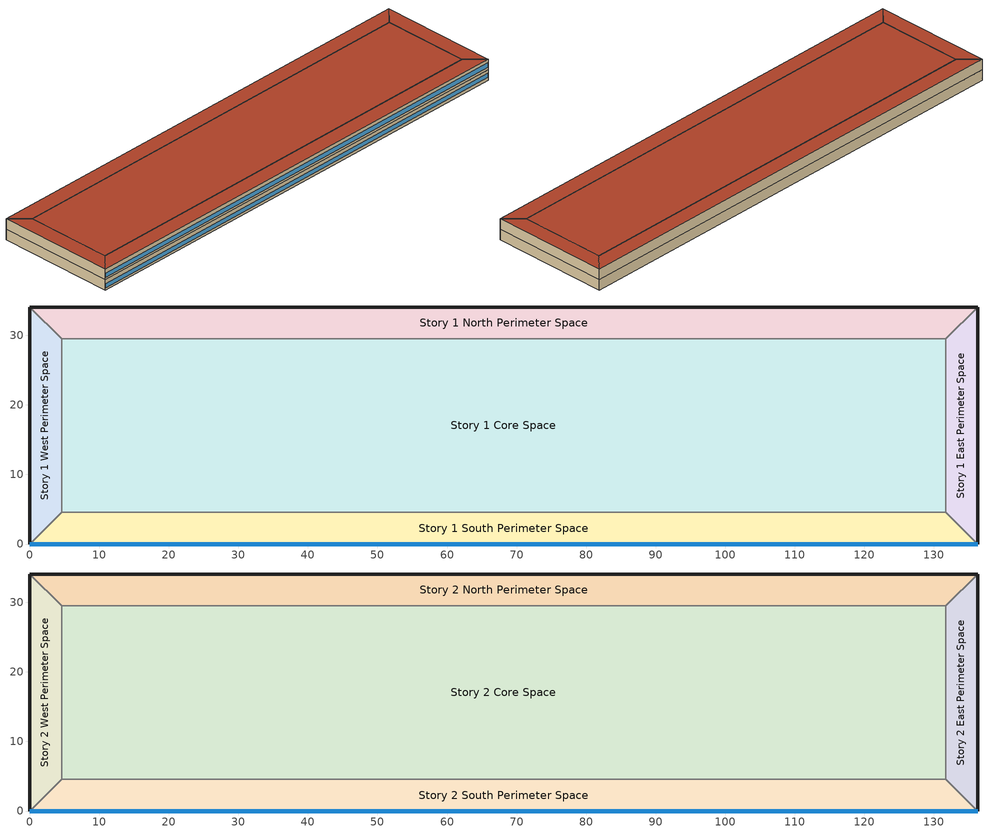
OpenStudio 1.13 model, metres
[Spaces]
Story 1 West Perimeter Space
 floor ground: 0,0 0,34.08 4.57,29.51 4.57,4.57 z0
 wall outside: 0,34.08 0,0 z0:3.05
 wall to Story 1 North Perimeter Space: 4.57,29.51 0,34.08 z0:3.05
 wall to Story 1 Core Space: 4.57,4.57 4.57,29.51 z0:3.05
 wall to Story 1 South Perimeter Space: 0,0 4.57,4.57 z0:3.05
Story 1 North Perimeter Space
 floor ground: 0,34.08 136.31,34.08 131.74,29.51 4.57,29.51 z0
 wall outside: 136.31,34.08 0,34.08 z0:3.05
 wall to Story 1 East Perimeter Space: 131.74,29.51 136.31,34.08 z0:3.05
 wall to Story 1 Core Space: 4.57,29.51 131.74,29.51 z0:3.05
Story 1 East Perimeter Space
 floor ground: 136.31,34.08 136.31,0 131.74,4.57 131.74,29.51 z0
 wall outside: 136.31,0 136.31,34.08 z0:3.05
 wall to Story 1 South Perimeter Space: 131.74,4.57 136.31,0 z0:3.05
 wall to Story 1 Core Space: 131.74,29.51 131.74,4.57 z0:3.05
Story 1 South Perimeter Space
 floor ground: 136.31,0 0,0 4.57,4.57 131.74,4.57 z0
 wall outside: 0,0 136.31,0 z0:3.05
 wall to Story 1 Core Space (Air Wall): 131.74,4.57 4.57,4.57 z0:3.05
 window: 0.03,0 136.29,0 z0.76:1.98
Story 1 Core Space
 floor ground: 4.57,4.57 4.57,29.51 131.74,29.51 131.74,4.57 z0
Story 2 West Perimeter Space
 floor to Story 1 West Perimeter Space: 0,0 0,34.08 4.57,29.51 4.57,4.57 z3.05
 wall outside: 0,34.08 0,0 z3.05:6.1
 wall to Story 2 North Perimeter Space: 4.57,29.51 0,34.08 z3.05:6.1
 wall to Story 2 Core Space: 4.57,4.57 4.57,29.51 z3.05:6.1
 wall to Story 2 South Perimeter Space: 0,0 4.57,4.57 z3.05:6.1
 roof outside: 4.57,4.57 4.57,29.51 0,34.08 0,0 z6.1
Story 2 North Perimeter Space
 floor to Story 1 North Perimeter Space: 0,34.08 136.31,34.08 131.74,29.51 4.57,29.51 z3.05
 wall outside: 136.31,34.08 0,34.08 z3.05:6.1
 wall to Story 2 East Perimeter Space: 131.74,29.51 136.31,34.08 z3.05:6.1
 wall to Story 2 Core Space: 4.57,29.51 131.74,29.51 z3.05:6.1
 roof outside: 4.57,29.51 131.74,29.51 136.31,34.08 0,34.08 z6.1
Story 2 East Perimeter Space
 floor to Story 1 East Perimeter Space: 136.31,34.08 136.31,0 131.74,4.57 131.74,29.51 z3.05
 wall outside: 136.31,0 136.31,34.08 z3.05:6.1
 wall to Story 2 South Perimeter Space: 131.74,4.57 136.31,0 z3.05:6.1
 wall to Story 2 Core Space: 131.74,29.51 131.74,4.57 z3.05:6.1
 roof outside: 131.74,29.51 131.74,4.57 136.31,0 136.31,34.08 z6.1
Story 2 South Perimeter Space
 floor to Story 1 South Perimeter Space: 136.31,0 0,0 4.57,4.57 131.74,4.57 z3.05
 wall outside: 0,0 136.31,0 z3.05:6.1
 wall to Story 2 Core Space: 131.74,4.57 4.57,4.57 z3.05:6.1
 window: 0.03,0 136.29,0 z3.81:5.03
 roof outside: 131.74,4.57 4.57,4.57 0,0 136.31,0 z6.1
Story 2 Core Space
 floor to Story 1 Core Space (Air Wall): 4.57,4.57 4.57,29.51 131.74,29.51 131.74,4.57 z3.05
 roof outside: 131.74,4.57 131.74,29.51 4.57,29.51 4.57,4.57 z6.1
[Site]
Denver Centennial  Golden   Nr: Latitude {deg}=39.74; Longitude {deg}=-105.18; Time Zone {hr}=-7; Elevation {m}=1829
[ClimateZones]
Climate Zone Institution Name 1=ASHRAE; Climate Zone Document Name 1=ANSI/ASHRAE Standard 169; Climate Zone Document Year 1=2006; Climate Zone Institution Name 2=CEC; Climate Zone Document Name 2=California Climate Zone Descriptions; Climate Zone Document Year 2=1995
[Building]
Building 1: Space Type=189.1-2009 - Office - WholeBuilding - Lg Office - CZ4-8; Default Construction Set=189.1-2009 - CZ5 - Office
[SizingPeriod:DesignDay] Barometric Pressure {Pa}=81198; Sky Clearness=0; Rain Indicator=0; Snow Indicator=0; Day of Month=21; Daylight Saving Time Indicator=0; Dry-Bulb Temperature Range Modifier Type=DefaultMultipliers
Name | Maximum Dry-Bulb Temperature {C} | Daily Dry-Bulb Temperature Range {deltaC} | Humidity Indicating Conditions at Maximum Dry-Bulb | Wind Speed {m/s} | Wind Direction {deg} | Month | Day Type | Humidity Indicating Type | Solar Model Indicator | ASHRAE Taub | ASHRAE Taud
Denver Centennial  Golden   N Ann Clg .4% Condns Enth=>MDB | 27.3 | 15.2 | 59700 | 4.9 | 0 | 7 | SummerDesignDay | Enthalpy | ASHRAETau | 0.424 | 2.025
Denver Centennial  Golden   N Ann Clg .4% Condns WB=>MDB | 27.3 | 15.2 | 18.4 | 4.9 | 0 | 7 | SummerDesignDay | Wetbulb | ASHRAETau | 0.424 | 2.025
Denver Centennial  Golden   N Ann Htg Wind 99.6% Condns WS=>MCDB | 3.9 | 0 | 3.9 | 12.2 | 340 | 12 | WinterDesignDay | Wetbulb | ASHRAEClearSky
Denver Centennial  Golden   N Ann Clg .4% Condns DP=>MDB | 20.2 | 15.2 | 16.1 | 4.9 | 0 | 7 | SummerDesignDay | Dewpoint | ASHRAETau | 0.424 | 2.025
Denver Centennial  Golden   N Ann Clg .4% Condns DB=>MWB | 33 | 15.2 | 15.7 | 4.9 | 0 | 7 | SummerDesignDay | Wetbulb | ASHRAETau | 0.424 | 2.025
Denver Centennial  Golden   N Ann Hum_n 99.6% Condns DP=>MCDB | -10.9 | 0 | -21.6 | 3 | 340 | 12 | WinterDesignDay | Dewpoint | ASHRAEClearSky
Denver Centennial  Golden   N Ann Htg 99.6% Condns DB | -18.8 | 0 | -18.8 | 3 | 340 | 12 | WinterDesignDay | Wetbulb | ASHRAEClearSky
[DefaultConstructionSet]
189.1-2009 - CZ5 - Office: Default Exterior Surface Constructions=Default Surface Constructions 13; Default Interior Surface Constructions=Default Surface Constructions 14; Default Ground Contact Surface Constructions=Default Surface Constructions 15; Default Exterior SubSurface Constructions=Default Sub Surface Constructions 9; Default Interior SubSurface Constructions=Default Sub Surface Constructions 10; Interior Partition Construction=Interior Partition
[DefaultSurfaceConstructions]
Name | Floor Construction | Wall Construction | Roof Ceiling Construction
Default Surface Constructions 13 | ExtSlabCarpet 4in ClimateZone 1-8 | ASHRAE 189.1-2009 ExtWall Mass ClimateZone 5 | ASHRAE 189.1-2009 ExtRoof IEAD ClimateZone 2-5
Default Surface Constructions 14 | Interior Floor | Interior Wall | Interior Ceiling
Default Surface Constructions 15 | ExtSlabCarpet 4in ClimateZone 1-8 | ExtSlabCarpet 4in ClimateZone 1-8 | ExtSlabCarpet 4in ClimateZone 1-8
[DefaultSubSurfaceConstructions]
Name | Fixed Window Construction | Operable Window Construction | Door Construction | Tubular Daylight Dome Construction | Tubular Daylight Diffuser Construction
Default Sub Surface Constructions 9 | ASHRAE 189.1-2009 ExtWindow ClimateZone 4-5 | ASHRAE 189.1-2009 ExtWindow ClimateZone 4-5 | Exterior Door | Interior Window | Interior Window
Default Sub Surface Constructions 10 | Interior Window | Interior Window | Interior Door
[Construction]
Interior Partition; Interior Door: G05 25mm wood
ExtSlabCarpet 4in ClimateZone 1-8: MAT-CC05 4 HW CONCRETE, CP02 CARPET PAD
ASHRAE 189.1-2009 ExtWall Mass ClimateZone 5: 1IN Stucco, 8IN Concrete HW, Wall Insulation [40], 1/2IN Gypsum
ASHRAE 189.1-2009 ExtRoof IEAD ClimateZone 2-5: Roof Membrane, Roof Insulation [21], Metal Decking
Interior Floor: F16 Acoustic tile, F05 Ceiling air space resistance, M11 100mm lightweight concrete
Interior Wall: G01a 19mm gypsum board, F04 Wall air space resistance, G01a 19mm gypsum board
Interior Ceiling: M11 100mm lightweight concrete, F05 Ceiling air space resistance, F16 Acoustic tile
ASHRAE 189.1-2009 ExtWindow ClimateZone 4-5: Theoretical Glass [207]
Exterior Door: F08 Metal surface, I01 25mm insulation board
Interior Window: Clear 3mm
Air Wall: Air Wall Material
[Material] Thermal Absorptance=0.9
Name | Roughness | Thickness {m} | Conductivity {W/m-K} | Density {kg/m3} | Specific Heat {J/kg-K} | Solar Absorptance | Visible Absorptance
G05 25mm wood | MediumSmooth | 0.0254 | 0.15 | 608 | 1630 | 0.5 | 0.5
MAT-CC05 4 HW CONCRETE | Rough | 0.1016 | 1.311 | 2240 | 836.8 | 0.85 | 0.85
1IN Stucco | Smooth | 0.0253 | 0.6918 | 1858 | 837 | 0.92 | 0.92
8IN Concrete HW | MediumRough | 0.2033 | 1.7296 | 2243 | 837 | 0.65 | 0.65
Wall Insulation [40] | MediumRough | 0.0794 | 0.0432 | 91 | 837 | 0.5 | 0.5
1/2IN Gypsum | Smooth | 0.0127 | 0.16 | 784.9 | 830 | 0.4 | 0.4
Roof Membrane | VeryRough | 0.0095 | 0.16 | 1121.29 | 1460 | 0.7 | 0.7
Roof Insulation [21] | MediumRough | 0.2105 | 0.049 | 265 | 836.8 | 0.7 | 0.7
Metal Decking | MediumSmooth | 0.0015 | 45.006 | 7680 | 418.4 | 0.6 | 0.6
F16 Acoustic tile | MediumSmooth | 0.0191 | 0.06 | 368 | 590 | 0.3 | 0.3
M11 100mm lightweight concrete | MediumRough | 0.1016 | 0.53 | 1280 | 840 | 0.5 | 0.5
G01a 19mm gypsum board | MediumSmooth | 0.019 | 0.16 | 800 | 1090 | 0.4 | 0.4
F08 Metal surface | Smooth | 0.0008 | 45.28 | 7824 | 500 | 0.7 | 0.7
I01 25mm insulation board | MediumRough | 0.0254 | 0.03 | 43 | 1210 | 0.6 | 0.6
[Material:NoMass]
CP02 CARPET PAD: Roughness=Smooth; Thermal Resistance {m2-K/W}=0.1; Thermal Absorptance=0.9; Solar Absorptance=0.8; Visible Absorptance=0.8
[Material:AirGap]
Name | Thermal Resistance {m2-K/W}
F05 Ceiling air space resistance | 0.18
F04 Wall air space resistance | 0.15
[WindowMaterial:Glazing] Optical Data Type=SpectralAverage; Thickness {m}=0.003; Back Side Solar Reflectance at Normal Incidence=0; Back Side Visible Reflectance at Normal Incidence=0; Infrared Transmittance at Normal Incidence=0; Dirt Correction Factor for Solar and Visible Transmittance=1; Solar Diffusing=No
Name | Solar Transmittance at Normal Incidence | Front Side Solar Reflectance at Normal Incidence | Visible Transmittance at Normal Incidence | Front Side Visible Reflectance at Normal Incidence | Front Side Infrared Hemispherical Emissivity | Back Side Infrared Hemispherical Emissivity | Conductivity {W/m-K}
Theoretical Glass [207] | 0.3311 | 0.6189 | 0.44 | 0.51 | 0.9 | 0.9 | 0.0133
Clear 3mm | 0.837 | 0.075 | 0.898 | 0.081 | 0.84 | 0.84 | 0.9
[Material:AirWall]
Air Wall Material
[BuildingStory] Nominal Floor to Floor Height {m}=3.048
Name | Nominal Z Coordinate {m}
Story 1 | 0
Story 2 | 3.048
[Space]
Name | Building Story | Thermal Zone
Story 1 West Perimeter Space | Story 1 | Story 1 West Perimeter Zone
Story 1 North Perimeter Space | Story 1 | Story 1 North Perimeter Zone
Story 1 East Perimeter Space | Story 1 | Story 1 East Perimeter Zone
Story 1 South Perimeter Space | Story 1 | Story 1 South Perimeter Zone
Story 1 Core Space | Story 1 | Story 1 Core Zone
Story 2 West Perimeter Space | Story 2 | Story 2 West Perimeter Zone
Story 2 North Perimeter Space | Story 2 | Story 2 North Perimeter Zone
Story 2 East Perimeter Space | Story 2 | Story 2 East Perimeter Zone
Story 2 South Perimeter Space | Story 2 | Story 2 South Perimeter Zone
Story 2 Core Space | Story 2 | Story 2 Core Zone
[ThermalZone] Use Ideal Air Loads=No
Name | Multiplier
Story 1 West Perimeter Zone; Story 1 East Perimeter Zone; Story 2 East Perimeter Zone; Story 2 North Perimeter Zone; Story 2 South Perimeter Zone; Story 1 North Perimeter Zone; Story 1 Core Zone; Story 1 South Perimeter Zone; Story 2 Core Zone
Story 2 West Perimeter Zone | 2
[Sizing:Zone] Zone Cooling Design Supply Air Temperature Input Method=SupplyAirTemperature; Zone Cooling Design Supply Air Temperature {C}=14; Zone Cooling Design Supply Air Temperature Difference {deltaC}=11.11; Zone Heating Design Supply Air Temperature Input Method=SupplyAirTemperature; Zone Heating Design Supply Air Temperature {C}=40; Zone Heating Design Supply Air Temperature Difference {deltaC}=11.11; Zone Cooling Design Supply Air Humidity Ratio {kg-H2O/kg-air}=0.0085; Zone Heating Design Supply Air Humidity Ratio {kg-H2O/kg-air}=0.008; Cooling Design Air Flow Method=DesignDay; Heating Design Air Flow Method=DesignDay; Account for Dedicated Outdoor Air System=No; Dedicated Outdoor Air System Control Strategy=NeutralSupplyAir; Dedicated Outdoor Air Low Setpoint Temperature for Design {C}=autosize; Dedicated Outdoor Air High Setpoint Temperature for Design {C}=autosize
Story 1 West Perimeter Zone; Story 1 East Perimeter Zone; Story 2 East Perimeter Zone; Story 2 North Perimeter Zone; Story 2 South Perimeter Zone; Story 2 West Perimeter Zone; Story 1 North Perimeter Zone; Story 1 Core Zone; Story 1 South Perimeter Zone; Story 2 Core Zone
[SpaceType]
189.1-2009 - Office - WholeBuilding - Lg Office - CZ4-8: Default Schedule Set=189.1-2009 - Office - WholeBuilding - Lg Office - CZ4-8 Schedule Set; Design Specification Outdoor Air Object=189.1-2009 - Office - WholeBuilding - Lg Office - CZ4-8 Ventilation; Standards Building Type=Office; Standards Space Type=WholeBuilding - Lg Office
[DefaultScheduleSet]
189.1-2009 - Office - WholeBuilding - Lg Office - CZ4-8 Schedule Set: Number of People Schedule=Large Office Bldg Occ; People Activity Level Schedule=Large Office Activity; Lighting Schedule=Large Office Bldg Light; Electric Equipment Schedule=Large Office Bldg Equip; Infiltration Schedule=Large Office Infil Quarter On
[DesignSpecification:OutdoorAir]
189.1-2009 - Office - WholeBuilding - Lg Office - CZ4-8 Ventilation: Outdoor Air Method=Sum; Outdoor Air Flow per Person {m3/s-person}=0.00943895
[People]
189.1-2009 - Office - WholeBuilding - Lg Office - CZ4-8 People: People Definition=189.1-2009 - Office - WholeBuilding - Lg Office - CZ4-8 People Definition; Space or SpaceType=189.1-2009 - Office - WholeBuilding - Lg Office - CZ4-8
[People:Definition]
189.1-2009 - Office - WholeBuilding - Lg Office - CZ4-8 People Definition: Number of People Calculation Method=People/Area; People per Space Floor Area {person/m2}=0.0538196; Fraction Radiant=0.3
[Lights]
189.1-2009 - Office - WholeBuilding - Lg Office - CZ4-8 Lights: Lights Definition=189.1-2009 - Office - WholeBuilding - Lg Office - CZ4-8 Lights Definition; Space or SpaceType=189.1-2009 - Office - WholeBuilding - Lg Office - CZ4-8
[Lights:Definition]
189.1-2009 - Office - WholeBuilding - Lg Office - CZ4-8 Lights Definition: Design Level Calculation Method=Watts/Area; Watts per Space Floor Area {W/m2}=9.68752
[ElectricEquipment]
189.1-2009 - Office - WholeBuilding - Lg Office - CZ4-8 Electric Equipment: Electric Equipment Definition=189.1-2009 - Office - WholeBuilding - Lg Office - CZ4-8 Electric Equipment Definition; Space or SpaceType=189.1-2009 - Office - WholeBuilding - Lg Office - CZ4-8
[ElectricEquipment:Definition]
189.1-2009 - Office - WholeBuilding - Lg Office - CZ4-8 Electric Equipment Definition: Design Level Calculation Method=Watts/Area; Watts per Space Floor Area {W/m2}=5.81251
[SpaceInfiltration:DesignFlowRate]
189.1-2009 - Office - WholeBuilding - Lg Office - CZ4-8 Infiltration: Space or SpaceType=189.1-2009 - Office - WholeBuilding - Lg Office - CZ4-8; Design Flow Rate Calculation Method=Flow/ExteriorArea; Flow per Exterior Surface Area {m3/s-m2}=0.000226568
[Schedule:Ruleset]
Name | Default Day Schedule | Summer Design Day Schedule | Winter Design Day Schedule
Large Office Bldg Occ | Large Office Bldg Occ Default Schedule | Large Office Bldg Occ Summer Design Day | Large Office Bldg Occ Winter Design Day
Large Office Activity | Large Office Activity Default Schedule | Large Office Activity Summer Design Day | Large Office Activity Winter Design Day
Large Office Bldg Light | Large Office Bldg Light Default Schedule | Large Office Bldg Light Summer Design Day | Large Office Bldg Light Winter Design Day
Large Office Bldg Equip | Large Office Bldg Equip Default Schedule | Large Office Bldg Equip Summer Design Day | Large Office Bldg Equip Winter Design Day
Large Office Infil Quarter On | Large Office Infil Quarter On Default Schedule | Large Office Infil Quarter On Summer Design Day | Large Office Infil Quarter On Winter Design Day
[Schedule:Day]
Large Office Bldg Occ Default Schedule: 6, 0, 0, 7, 0, 0.1, 8, 0, 0.2, 12, 0, 0.95, 13, 0, 0.5, 17, 0, 0.95, 18, 0, 0.7, 20, 0, 0.4, 22, 0, 0.1, 24, 0, 0.05
Large Office Bldg Occ Summer Design Day: 6, 0, 0, 22, 0, 1, 24, 0, 0.05
Large Office Bldg Occ Winter Design Day; Large Office Bldg Occ Rule 1 Day Schedule; Large Office Bldg Light Winter Design Day; Large Office Bldg Equip Winter Design Day: 24, 0, 0
Large Office Bldg Occ Rule 2 Day Schedule: 6, 0, 0, 8, 0, 0.1, 14, 0, 0.5, 17, 0, 0.1, 24, 0, 0
Large Office Activity Default Schedule; Large Office Activity Summer Design Day; Large Office Activity Winter Design Day: 24, 0, 120
Large Office Bldg Light Default Schedule: 5, 0, 0.05, 7, 0, 0.1, 8, 0, 0.3, 17, 0, 0.9, 18, 0, 0.7, 20, 0, 0.5, 22, 0, 0.3, 23, 0, 0.1, 24, 0, 0.05
Large Office Bldg Light Summer Design Day; Large Office Bldg Equip Summer Design Day; Large Office Infil Quarter On Rule 1 Day Schedule: 24, 0, 1
Large Office Bldg Light Rule 1 Day Schedule: 24, 0, 0.05
Large Office Bldg Light Rule 2 Day Schedule: 6, 0, 0.05, 8, 0, 0.1, 14, 0, 0.5, 17, 0, 0.15, 24, 0, 0.05
Large Office Bldg Equip Default Schedule: 8, 0, 0.4, 12, 0, 0.9, 13, 0, 0.8, 17, 0, 0.9, 18, 0, 0.8, 20, 0, 0.6, 22, 0, 0.5, 24, 0, 0.4
Large Office Bldg Equip Rule 1 Day Schedule: 24, 0, 0.3
Large Office Bldg Equip Rule 2 Day Schedule: 6, 0, 0.3, 8, 0, 0.4, 14, 0, 0.5, 17, 0, 0.35, 24, 0, 0.3
Large Office Infil Quarter On Default Schedule; Large Office Infil Quarter On Summer Design Day: 6, 0, 1, 22, 0, 0.25, 24, 0, 1
Large Office Infil Quarter On Winter Design Day; Large Office Infil Quarter On Rule 2 Day Schedule: 6, 0, 1, 18, 0, 0.25, 24, 0, 1
[Schedule:Rule] Apply Monday=No; Apply Tuesday=No; Apply Wednesday=No; Apply Thursday=No; Apply Friday=No; Date Specification Type=DateRange; Start Month=1; Start Day=1; End Month=12; End Day=31
Name | Schedule Ruleset | Rule Order | Day Schedule | Apply Sunday | Apply Saturday
Large Office Bldg Occ Rule 1 | Large Office Bldg Occ | 0 | Large Office Bldg Occ Rule 1 Day Schedule | Yes | No
Large Office Bldg Occ Rule 2 | Large Office Bldg Occ | 1 | Large Office Bldg Occ Rule 2 Day Schedule | No | Yes
Large Office Bldg Light Rule 1 | Large Office Bldg Light | 0 | Large Office Bldg Light Rule 1 Day Schedule | Yes | No
Large Office Bldg Light Rule 2 | Large Office Bldg Light | 1 | Large Office Bldg Light Rule 2 Day Schedule | No | Yes
Large Office Bldg Equip Rule 1 | Large Office Bldg Equip | 0 | Large Office Bldg Equip Rule 1 Day Schedule | Yes | No
Large Office Bldg Equip Rule 2 | Large Office Bldg Equip | 1 | Large Office Bldg Equip Rule 2 Day Schedule | No | Yes
Large Office Infil Quarter On Rule 1 | Large Office Infil Quarter On | 0 | Large Office Infil Quarter On Rule 1 Day Schedule | Yes | No
Large Office Infil Quarter On Rule 2 | Large Office Infil Quarter On | 1 | Large Office Infil Quarter On Rule 2 Day Schedule | No | Yes
